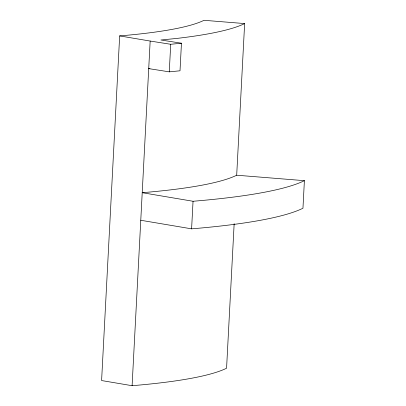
<?xml version="1.0" encoding="UTF-8"?>
<svg xmlns="http://www.w3.org/2000/svg" width="406" height="406" viewBox="0 0 406 406"><rect width="100%" height="100%" fill="white"/><g stroke="black" fill="none" stroke-linecap="round" stroke-linejoin="round"><path stroke-width="0.61" d="M140.77 220.27L191.602 228.842A459.181 57.55 3 0 0 302.957 208.242L304.398 180.67A459.181 57.55 3 0 1 193.048 201.269L142.217 192.698A389.608 48.832 3 0 0 236.693 175.219L244.64 23.573L204.02 20.3A347.866 43.599 3 0 1 119.663 35.906L101.601 380.554L132.102 385.7A389.608 48.832 3 0 0 226.578 368.222L234.16 223.625M132.102 385.7L150.164 41.052L119.663 35.906M169.272 71.847L170.713 44.279L181.457 43.219L180.01 70.791L169.272 71.847L148.718 68.624L149.91 68.507M191.602 228.842L193.048 201.269M236.693 175.219L304.398 180.67M181.457 43.219L160.903 39.996L176.326 38.479A389.608 48.832 3 0 0 244.64 23.573M150.164 41.052L170.713 44.279"/></g></svg>
